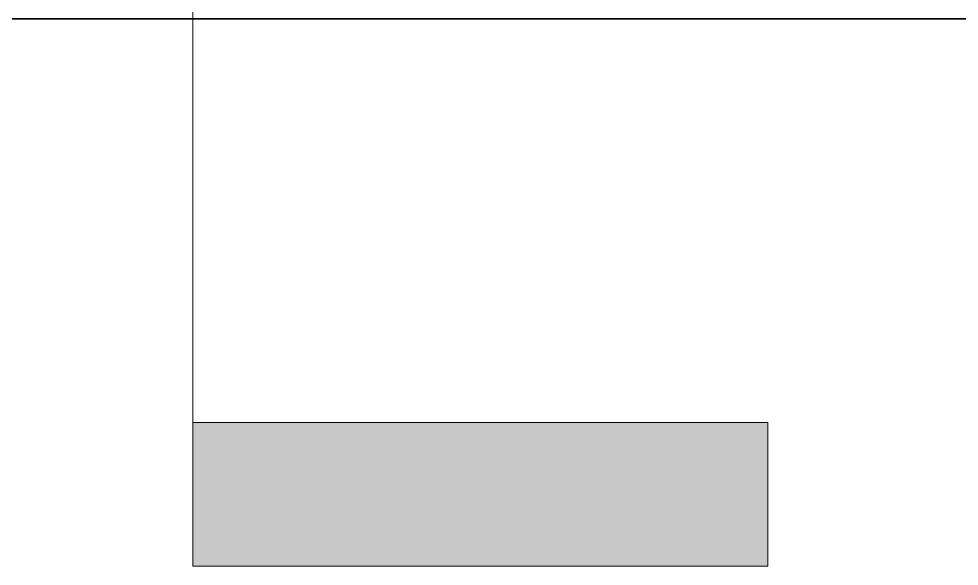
# Model space of a CAD drawing. Header units: inches. Extents: x -54880 to -186, y -132 to 853.
# Drawn here: x -24435.2 to -24317.4, y -74.6 to -6 of the extents above; entities that cross this region are included whole.
import ezdxf

# ---------------------------------------------------------------- set-up
doc = ezdxf.new("R2010")
doc.units = ezdxf.units.IN
doc.header["$MEASUREMENT"] = 0
doc.layers.add('C-TOPO', color=7, linetype='Continuous', lineweight=9)
doc.layers.add('G-ANNO-SYMB', color=111, linetype='Continuous', lineweight=9)

# ---------------------------------------------------------------- blocks, each defined once
blk = doc.blocks.new('Section - 3_32_ x 3_8_-18514-Section 13')
at = {"layer": 'G-ANNO-SYMB'}
blk.add_hatch(color=256, dxfattribs=at).paths.add_polyline_path([(-25570.9, -26.7), (-25498.9, -26.7), (-25498.9, -44.7), (-25570.9, -44.7)], flags=0)
for p, q in [((-25570.9, -26.7), (-25570.9, -44.7)), ((-25498.9, -26.7), (-25570.9, -26.7)), ((-25498.9, -44.7), (-25498.9, -26.7)), ((-25570.9, -44.7), (-25498.9, -44.7))]:
    blk.add_line(p, q, dxfattribs=at)

msp = doc.modelspace()

# ---------------------------------------------------------------- linework, layer by layer
at = {"layer": 'C-TOPO'}
msp.add_line((-26284.3916, -6.00628), (-23897.6001, -6.00628), dxfattribs=at)
at = {"layer": 'C-TOPO', "lineweight": 35}
msp.add_line((-26284.39023, -6.00628), (-23897.59959, -6.00628), dxfattribs=at)
at = {"layer": 'G-ANNO-SYMB'}
msp.add_line((-24413.42395, 450.08213), (-24413.42395, -56.62166), dxfattribs=at)

# ---------------------------------------------------------------- block references
at = {"layer": 'G-ANNO-SYMB', "extrusion": (0, 0, -1)}
msp.add_blockref('Section - 3_32_ x 3_8_-18514-Section 13', (49912.32362, -29.91787), dxfattribs=at)

doc.saveas('drawing.dxf')
